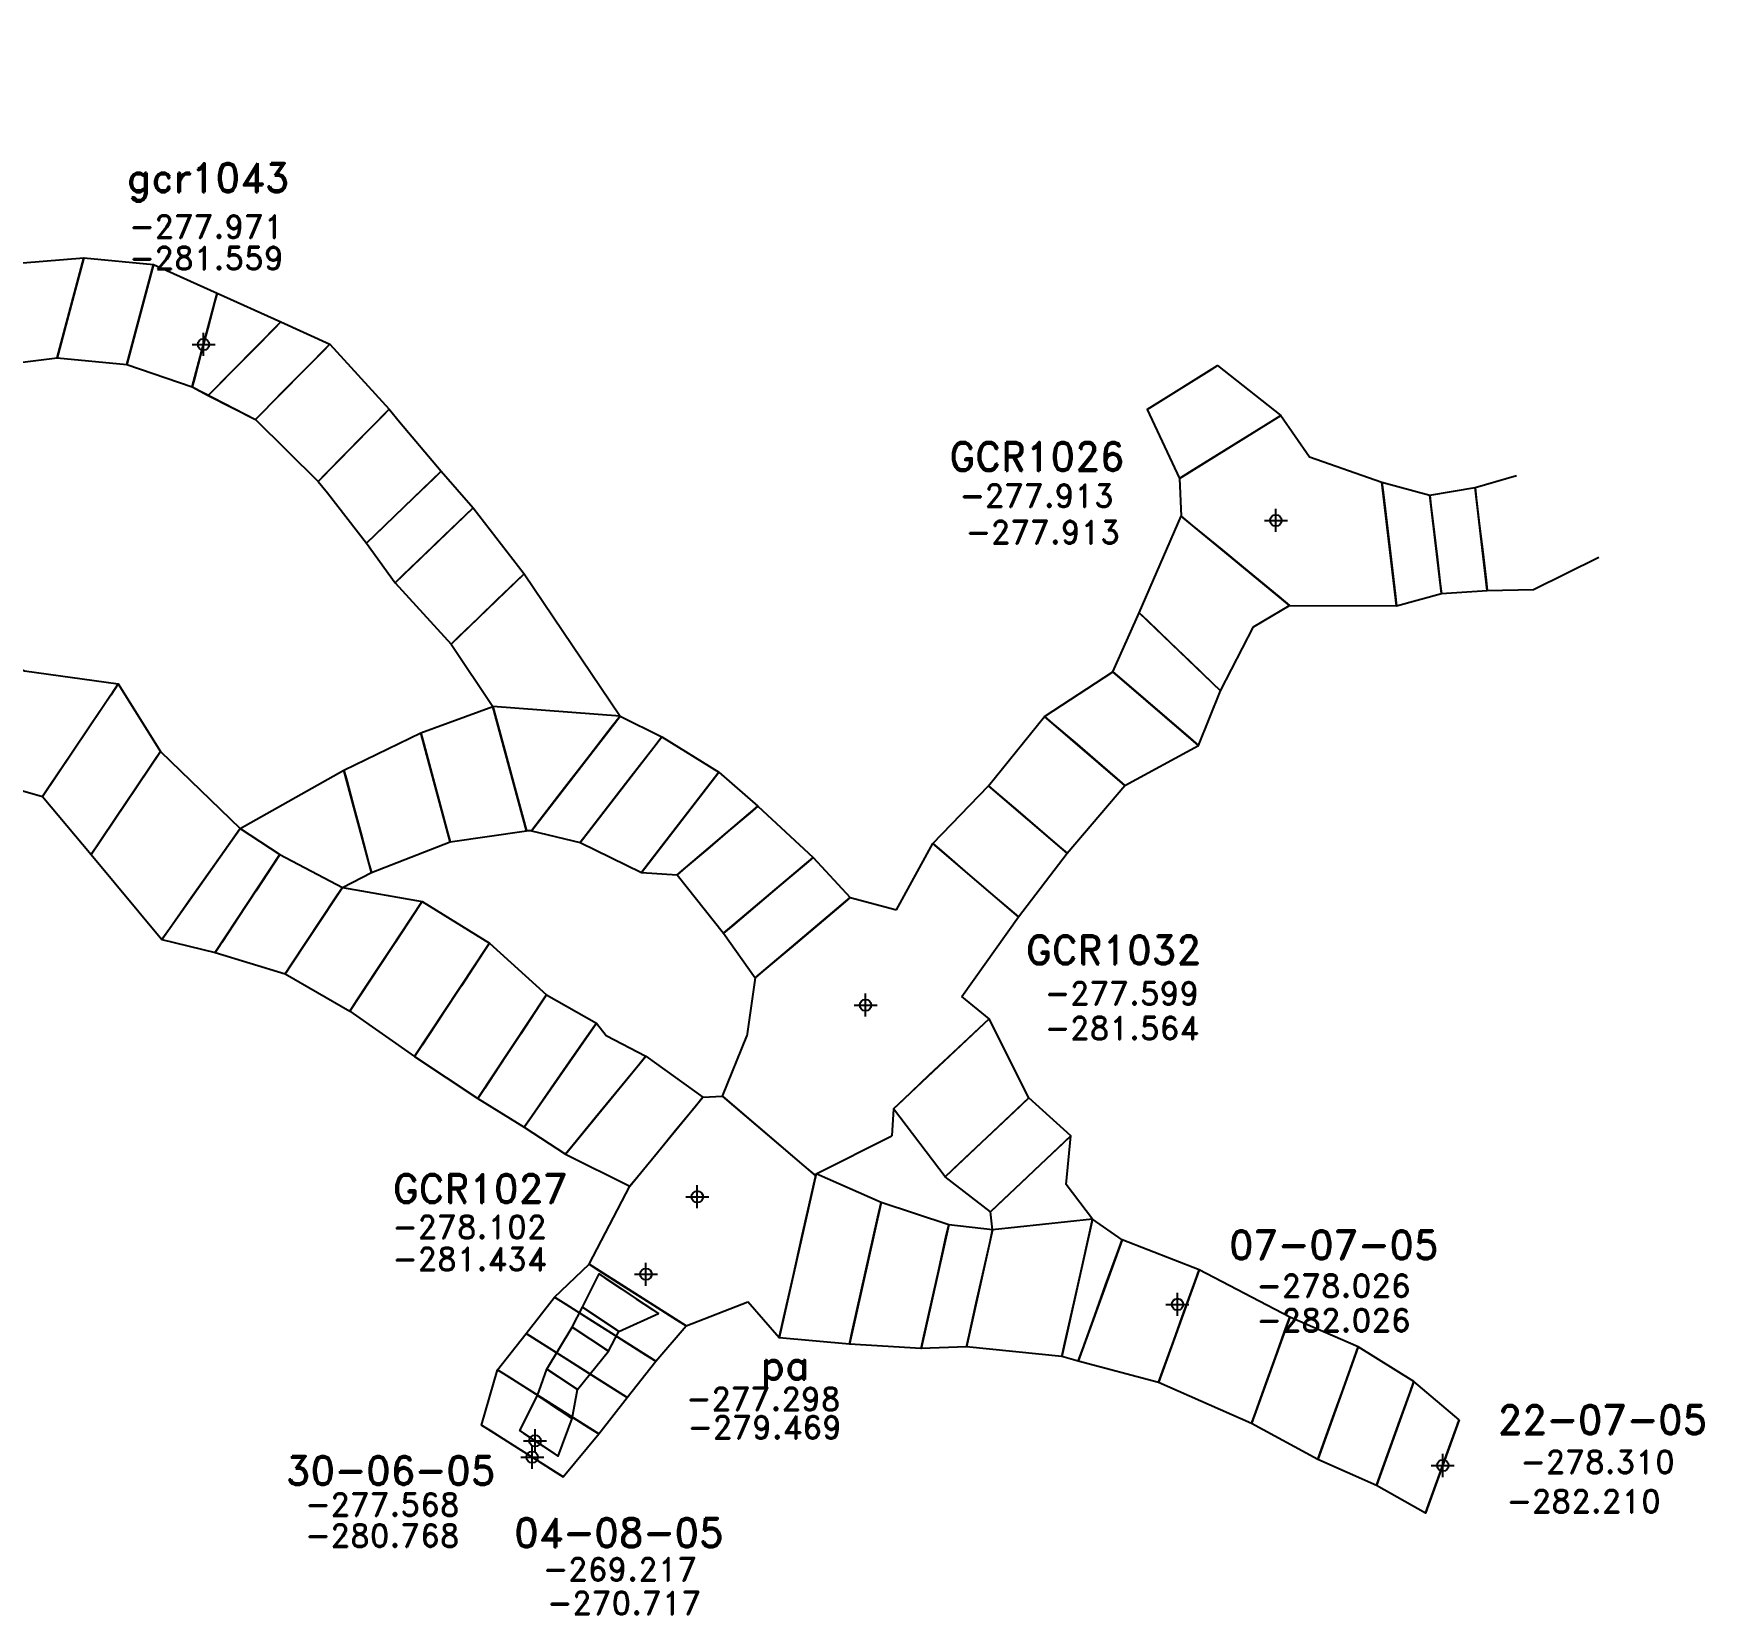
# Model space of a CAD drawing. Extents: x 9357 to 21428, y 9501 to 100038.
# Drawn here: x 11665.2 to 11737.7, y 9736.5 to 9805.1 of the extents above; entities that cross this region are included whole.
import ezdxf
from ezdxf.enums import TextEntityAlignment as Align

# ---------------------------------------------------------------- set-up
doc = ezdxf.new("R2010")
doc.units = 0
doc.header["$LTSCALE"] = 1.25
doc.header["$MEASUREMENT"] = 0
doc.header["$PDMODE"] = 34
doc.header["$PDSIZE"] = 0.5
doc.layers.get('0').update_dxf_attribs({"linetype": 'CONTINUOUS'})
for name, color, linetype in [('cp-340-6872-e-scr', 241, 'CONTINUOUS'), ('cp-340-6872-e-scr-sec', 241, 'CONTINUOUS'), ('F-320-6858-E-SCR', 241, 'CONTINUOUS'), ('F-320-6858-E-SCR-FIC', 241, 'CONTINUOUS'), ('F-320-6858-E-SCR-SEC', 241, 'CONTINUOUS'), ('F-320-6860-W-SCR', 241, 'CONTINUOUS'), ('F-320-6860-W-SCR-FIC', 241, 'CONTINUOUS'), ('F-320-6860-W-SCR-SEC', 241, 'CONTINUOUS'), ('XC-320-6849-SW-SCR', 241, 'CONTINUOUS'), ('XC-320-6849-SW-SCR-FIC', 241, 'CONTINUOUS'), ('XC-320-6849-SW-SCR-SEC', 241, 'CONTINUOUS')]:
    doc.layers.add(name, color=color, linetype=linetype)
doc.styles.add('ROMAND', font='romand.shx')
doc.styles.add('ROMANS', font='romans')

# ---------------------------------------------------------------- blocks, each defined once
blk = doc.blocks.new('F2')
blk.add_point((0, 0))
at = {"style": 'ROMAND'}
for tag, height, p in [('NOMBRE', 1.25, (0.201, 6.617)), ('CIELO', 1, (0.136, 4.616)), ('PISO', 1, (0.136, 3.247))]:
    blk.add_attdef(tag, text='', height=height, dxfattribs=at).set_placement(p, align=Align.CENTER)
at = {"style": 'ROMANS', "flags": 1}
for tag, p in [('MINA', (-0.074, -3.255)), ('LOCALIZACION', (-0.074, -4.928)), ('ESTRUCTURA', (-0.074, -6.618)), ('NIVEL', (-0.074, -8.29)), ('OBRA', (-0.074, -10.121)), ('FECHA', (-0.074, -11.793)), ('ATRAS', (-0.074, -13.483)), ('TOPOGRAFO', (2.675, -15.297))]:
    blk.add_attdef(tag, text='', height=1.25, dxfattribs=at).set_placement(p, align=Align.CENTER)

msp = doc.modelspace()

# ---------------------------------------------------------------- linework, layer by layer
at = {"color": 1}
for points in [[(11686.81, 9770.49, -281.998), (11686.595, 9770.49, -282.064)], [(11686.81, 9770.49, -277.898), (11686.595, 9770.49, -278.364)]]:
    msp.add_polyline3d(points, dxfattribs=at)
at = {"layer": 'cp-340-6872-e-scr'}
for points in [[(11686.306, 9744.455, -270.717), (11687.081, 9745.979, -272.498), (11687.484, 9747.126, -273.595), (11688.577, 9748.949, -275.87), (11689.034, 9749.815, -277.277), (11689.751, 9751.254, -278.862)], [(11686.306, 9744.455, -269.217), (11687.081, 9745.979, -270.598), (11687.484, 9747.126, -271.895), (11688.577, 9748.949, -273.97), (11689.034, 9749.815, -275.477), (11689.751, 9751.254, -276.962)], [(11687.971, 9743.346, -270.717), (11688.579, 9744.982, -272.498), (11688.816, 9746.24, -273.595), (11690.159, 9747.896, -275.87), (11690.615, 9748.762, -277.277), (11692.332, 9749.536, -278.862)], [(11687.971, 9743.346, -269.217), (11688.579, 9744.982, -270.598), (11688.816, 9746.24, -271.895), (11690.159, 9747.896, -273.97), (11690.615, 9748.762, -275.477), (11692.332, 9749.536, -276.962)]]:
    msp.add_polyline3d(points, dxfattribs=at)
at = {"layer": 'cp-340-6872-e-scr-sec'}
for points in [[(11692.332, 9749.536, -278.862), (11689.751, 9751.254, -278.862), (11689.751, 9751.254, -277.76), (11690.009, 9751.082, -277.201), (11690.719, 9750.61, -276.962), (11691.364, 9750.18, -276.962), (11692.074, 9749.708, -277.201), (11692.332, 9749.536, -277.76), (11692.332, 9749.536, -278.862)], [(11690.615, 9748.762, -277.277), (11689.034, 9749.815, -277.277), (11689.034, 9749.815, -276.233), (11689.192, 9749.709, -275.703), (11689.627, 9749.42, -275.477), (11690.022, 9749.157, -275.477), (11690.457, 9748.867, -275.703), (11690.615, 9748.762, -276.233), (11690.615, 9748.762, -277.277)], [(11690.159, 9747.896, -275.87), (11688.577, 9748.949, -275.87), (11688.577, 9748.949, -274.768), (11688.736, 9748.844, -274.21), (11689.17, 9748.554, -273.97), (11689.566, 9748.291, -273.97), (11690.001, 9748.001, -274.21), (11690.159, 9747.896, -274.768), (11690.159, 9747.896, -275.87)], [(11688.816, 9746.24, -273.595), (11687.484, 9747.126, -273.595), (11687.484, 9747.126, -272.609), (11687.617, 9747.038, -272.109), (11687.984, 9746.794, -271.895), (11688.317, 9746.572, -271.895), (11688.683, 9746.328, -272.109), (11688.816, 9746.24, -272.609), (11688.816, 9746.24, -273.595)], [(11688.579, 9744.982, -272.498), (11687.081, 9745.979, -272.498), (11687.081, 9745.979, -271.396), (11687.231, 9745.879, -270.837), (11687.643, 9745.605, -270.598), (11688.017, 9745.356, -270.598), (11688.429, 9745.081, -270.837), (11688.579, 9744.982, -271.396), (11688.579, 9744.982, -272.498)], [(11687.971, 9743.346, -270.717), (11686.306, 9744.455, -270.717), (11686.306, 9744.455, -269.847), (11686.473, 9744.344, -269.406), (11686.931, 9744.039, -269.217), (11687.347, 9743.762, -269.217), (11687.805, 9743.457, -269.406), (11687.971, 9743.346, -269.847), (11687.971, 9743.346, -270.717)]]:
    msp.add_polyline3d(points, dxfattribs=at)
at = {"layer": 'F-320-6858-E-SCR'}
for points in [[(11711.19, 9753.628, -281.987), (11710.036, 9755.142, -281.622), (11710.248, 9757.25, -281.861), (11708.417, 9758.902, -281.754), (11706.689, 9762.339, -281.693), (11705.509, 9763.3, -281.627)], [(11711.19, 9753.628, -277.987), (11710.036, 9755.142, -278.122), (11710.248, 9757.25, -277.961), (11708.417, 9758.902, -277.754), (11706.689, 9762.339, -277.593), (11705.509, 9763.3, -277.627)], [(11706.846, 9753.166, -277.657), (11706.755, 9753.958, -277.961), (11704.778, 9755.473, -277.754), (11702.541, 9758.43, -277.593), (11702.465, 9757.249, -277.234)], [(11706.846, 9753.166, -281.757), (11706.755, 9753.958, -281.861), (11704.778, 9755.473, -281.754), (11702.541, 9758.43, -281.693), (11702.465, 9757.249, -281.734)], [(11698.845, 9755.334, -277.855), (11698.845, 9755.334, -277.855)], [(11699.145, 9755.523, -281.711), (11699.145, 9755.523, -281.711)], [(11712.467, 9752.742, -281.763), (11712.467, 9752.742, -281.763), (11711.19, 9753.628, -281.987), (11706.846, 9753.166, -281.757), (11704.939, 9753.389, -281.696), (11702.001, 9754.355, -281.699), (11699.177, 9755.602, -281.604)], [(11712.467, 9752.742, -277.963), (11712.467, 9752.742, -277.963), (11711.19, 9753.628, -277.987), (11706.846, 9753.166, -277.657), (11704.939, 9753.389, -278.096), (11702.001, 9754.355, -277.899), (11699.177, 9755.602, -278.204)], [(11727.111, 9744.914, -278.311), (11725.141, 9746.58, -277.93), (11722.73, 9748.087, -278.437), (11719.752, 9749.372, -278.129), (11715.818, 9751.428, -277.883), (11712.467, 9752.742, -277.963)], [(11727.111, 9744.914, -282.211), (11725.141, 9746.58, -282.13), (11722.73, 9748.087, -281.837), (11719.752, 9749.372, -281.829), (11715.818, 9751.428, -281.783), (11712.467, 9752.742, -281.763)], [(11697.58, 9748.479, -278.204), (11696.219, 9750.05, -277.855)], [(11697.58, 9748.479, -281.604), (11696.219, 9750.05, -281.455)], [(11710.568, 9747.473, -281.763), (11710.568, 9747.473, -281.763), (11709.856, 9747.675, -281.987), (11705.709, 9748.092, -281.757), (11703.736, 9748.022, -281.696), (11700.623, 9748.207, -281.699), (11697.58, 9748.479, -281.604)], [(11710.568, 9747.473, -277.963), (11710.568, 9747.473, -277.963), (11709.856, 9747.675, -277.987), (11705.709, 9748.092, -277.657), (11703.736, 9748.022, -278.096), (11700.623, 9748.207, -277.899), (11697.58, 9748.479, -278.204)], [(11725.653, 9740.868, -278.311), (11723.514, 9742.064, -277.93), (11720.967, 9743.194, -278.437), (11718.091, 9744.763, -278.129), (11714.055, 9746.536, -277.883), (11710.568, 9747.473, -277.963)], [(11725.653, 9740.868, -282.211), (11723.514, 9742.064, -282.13), (11720.967, 9743.194, -281.837), (11718.091, 9744.763, -281.829), (11714.055, 9746.536, -281.783), (11710.568, 9747.473, -281.763)]]:
    msp.add_polyline3d(points, dxfattribs=at)
at = {"layer": 'F-320-6858-E-SCR-SEC'}
for points in [[(11706.689, 9762.339, -281.693), (11702.541, 9758.43, -281.693), (11702.541, 9758.43, -279.315), (11702.956, 9758.821, -278.11), (11704.096, 9759.896, -277.593), (11705.134, 9760.873, -277.593), (11706.274, 9761.948, -278.11), (11706.689, 9762.339, -279.315), (11706.689, 9762.339, -281.693)], [(11708.417, 9758.902, -281.754), (11704.778, 9755.473, -281.754), (11704.778, 9755.473, -279.434), (11705.142, 9755.816, -278.258), (11706.143, 9756.759, -277.754), (11707.052, 9757.616, -277.754), (11708.053, 9758.559, -278.258), (11708.417, 9758.902, -279.434), (11708.417, 9758.902, -281.754)], [(11710.248, 9757.25, -281.861), (11706.755, 9753.958, -281.861), (11706.755, 9753.958, -279.599), (11707.104, 9754.288, -278.453), (11708.065, 9755.193, -277.961), (11708.938, 9756.016, -277.961), (11709.899, 9756.921, -278.453), (11710.248, 9757.25, -279.599), (11710.248, 9757.25, -281.861)], [(11699.177, 9755.602, -281.604), (11697.58, 9748.479, -281.604), (11697.58, 9748.479, -279.632), (11697.74, 9749.191, -278.632), (11698.179, 9751.15, -278.204), (11698.578, 9752.931, -278.204), (11699.017, 9754.89, -278.632), (11699.177, 9755.602, -279.632), (11699.177, 9755.602, -281.604)], [(11702.001, 9754.355, -281.699), (11700.623, 9748.207, -281.699), (11700.623, 9748.207, -279.495), (11700.761, 9748.822, -278.378), (11701.14, 9750.512, -277.899), (11701.484, 9752.049, -277.899), (11701.863, 9753.74, -278.378), (11702.001, 9754.355, -279.495), (11702.001, 9754.355, -281.699)], [(11704.939, 9753.389, -281.696), (11703.736, 9748.022, -281.696), (11703.736, 9748.022, -279.608), (11703.857, 9748.559, -278.55), (11704.187, 9750.034, -278.096), (11704.488, 9751.376, -278.096), (11704.819, 9752.852, -278.55), (11704.939, 9753.389, -279.608), (11704.939, 9753.389, -281.696)], [(11706.846, 9753.166, -281.757), (11705.709, 9748.092, -281.757), (11705.709, 9748.092, -279.379), (11705.822, 9748.6, -278.173), (11706.135, 9749.995, -277.657), (11706.419, 9751.264, -277.657), (11706.732, 9752.659, -278.173), (11706.846, 9753.166, -279.379), (11706.846, 9753.166, -281.757)], [(11711.19, 9753.628, -281.987), (11709.856, 9747.675, -281.987), (11709.856, 9747.675, -279.667), (11709.989, 9748.27, -278.491), (11710.356, 9749.907, -277.987), (11710.689, 9751.395, -277.987), (11711.056, 9753.032, -278.491), (11711.19, 9753.628, -279.667), (11711.19, 9753.628, -281.987)], [(11712.467, 9752.742, -281.763), (11710.568, 9747.473, -281.763), (11710.568, 9747.473, -279.559), (11710.758, 9748, -278.441), (11711.28, 9749.449, -277.963), (11711.755, 9750.766, -277.963), (11712.277, 9752.215, -278.441), (11712.467, 9752.742, -279.559), (11712.467, 9752.742, -281.763)], [(11715.818, 9751.428, -281.783), (11714.055, 9746.536, -281.783), (11714.055, 9746.536, -279.521), (11714.231, 9747.025, -278.374), (11714.716, 9748.37, -277.883), (11715.157, 9749.593, -277.883), (11715.642, 9750.939, -278.374), (11715.818, 9751.428, -279.521), (11715.818, 9751.428, -281.783)], [(11719.752, 9749.372, -281.829), (11718.091, 9744.763, -281.829), (11718.091, 9744.763, -279.683), (11718.257, 9745.224, -278.595), (11718.713, 9746.491, -278.129), (11719.129, 9747.644, -278.129), (11719.586, 9748.912, -278.595), (11719.752, 9749.372, -279.683), (11719.752, 9749.372, -281.829)], [(11722.73, 9748.087, -281.837), (11720.967, 9743.194, -281.837), (11720.967, 9743.194, -279.865), (11721.144, 9743.684, -278.866), (11721.629, 9745.029, -278.437), (11722.069, 9746.252, -278.437), (11722.554, 9747.597, -278.866), (11722.73, 9748.087, -279.865), (11722.73, 9748.087, -281.837)], [(11725.141, 9746.58, -282.13), (11723.514, 9742.064, -282.13), (11723.514, 9742.064, -279.694), (11723.676, 9742.516, -278.459), (11724.124, 9743.758, -277.93), (11724.531, 9744.887, -277.93), (11724.978, 9746.129, -278.459), (11725.141, 9746.58, -279.694), (11725.141, 9746.58, -282.13)], [(11727.111, 9744.914, -282.211), (11725.653, 9740.868, -282.211), (11725.653, 9740.868, -279.949), (11725.799, 9741.273, -278.802), (11726.2, 9742.385, -278.311), (11726.565, 9743.397, -278.311), (11726.965, 9744.509, -278.802), (11727.111, 9744.914, -279.949), (11727.111, 9744.914, -282.211)]]:
    msp.add_polyline3d(points, dxfattribs=at)
at = {"layer": 'F-320-6860-W-SCR'}
for points in [[(11633.691, 9805.118, -277.744), (11634.501, 9804.845, -277.815), (11637.042, 9803.859, -277.565), (11639.242, 9802.446, -277.62), (11642.019, 9801.604, -277.767), (11644.254, 9800.285, -278.221), (11647.269, 9800.104, -278.167), (11650.042, 9799.366, -277.514), (11652.557, 9798.283, -277.665), (11655.46, 9797.416, -277.71), (11658.696, 9796.547, -277.648), (11661.866, 9795.704, -277.288), (11664.719, 9795.152, -278.135), (11667.366, 9795.379, -277.39), (11670.393, 9795.091, -277.735), (11673.163, 9793.837, -277.971)], [(11633.691, 9805.118, -281.848), (11634.501, 9804.845, -282.015), (11637.042, 9803.859, -282.065), (11639.242, 9802.446, -282.12), (11642.019, 9801.604, -282.367), (11644.254, 9800.285, -282.321), (11647.269, 9800.104, -282.267), (11650.042, 9799.366, -282.014), (11652.557, 9798.283, -281.865), (11655.459, 9797.408, -281.71), (11658.696, 9796.547, -281.648), (11661.866, 9795.704, -281.588), (11664.719, 9795.152, -281.635), (11667.366, 9795.379, -281.49), (11670.393, 9795.091, -281.535), (11673.163, 9793.837, -281.55)], [(11630.646, 9800.606, -277.6), (11633.113, 9799.627, -277.815), (11635.731, 9798.93, -277.565), (11638.086, 9798.097, -277.62), (11640.811, 9797.062, -277.767), (11643.252, 9796.516, -278.221), (11645.855, 9794.789, -278.167), (11648.576, 9793.858, -277.514), (11651.195, 9793.161, -277.665), (11654.442, 9792.587, -277.71), (11657.54, 9792.198, -277.648), (11660.657, 9791.162, -277.288), (11663.537, 9790.706, -278.135), (11666.209, 9791.03, -277.39), (11669.236, 9790.742, -277.735), (11672.084, 9789.778, -277.971)], [(11630.646, 9800.606, -281.509), (11633.113, 9799.627, -282.015), (11635.731, 9798.93, -282.065), (11638.086, 9798.097, -282.12), (11640.811, 9797.062, -282.367), (11643.252, 9796.516, -282.321), (11645.855, 9794.789, -282.267), (11648.576, 9793.858, -282.014), (11651.195, 9793.161, -281.865), (11654.63, 9792.565, -281.71), (11657.54, 9792.198, -281.648), (11660.657, 9791.162, -281.588), (11663.537, 9790.706, -281.635), (11666.209, 9791.03, -281.49), (11669.236, 9790.742, -281.535), (11672.084, 9789.778, -281.55)], [(11673.163, 9793.837, -277.971), (11673.163, 9793.837, -277.971), (11673.163, 9793.837, -277.971), (11675.934, 9792.594, -277.954), (11678.055, 9791.626, -278.053), (11680.635, 9788.802, -278.251), (11681.084, 9788.251, -278.122)], [(11673.163, 9793.837, -281.55), (11673.163, 9793.837, -281.55), (11673.163, 9793.837, -281.55), (11675.934, 9792.594, -281.754), (11678.055, 9791.626, -281.653), (11680.635, 9788.802, -281.651), (11681.084, 9788.251, -281.676)], [(11672.084, 9789.778, -277.971), (11672.084, 9789.778, -277.971), (11672.084, 9789.778, -277.971), (11672.084, 9789.778, -277.971), (11674.826, 9788.351, -278.053), (11677.546, 9785.669, -278.251), (11677.953, 9785.17, -278.134)], [(11672.084, 9789.778, -281.55), (11672.084, 9789.778, -281.55), (11672.084, 9789.778, -281.55), (11672.775, 9789.39, -281.754), (11674.826, 9788.351, -281.653), (11677.546, 9785.669, -281.651), (11677.953, 9785.17, -281.673)], [(11681.084, 9788.251, -278.122), (11681.084, 9788.251, -278.122), (11682.898, 9786.106, -277.746), (11684.282, 9784.524, -277.863), (11686.491, 9781.653, -277.592), (11690.665, 9775.473, -277.898)], [(11681.084, 9788.251, -281.676), (11681.084, 9788.251, -281.676), (11682.898, 9786.106, -281.546), (11684.282, 9784.524, -281.663), (11686.491, 9781.653, -281.392), (11690.665, 9775.473, -281.998)], [(11677.953, 9785.17, -278.134), (11679.656, 9782.985, -277.746), (11680.896, 9781.264, -277.863), (11683.321, 9778.601, -277.592), (11685.143, 9775.898, -278.364)], [(11677.953, 9785.17, -281.673), (11679.656, 9782.985, -281.546), (11680.896, 9781.264, -281.663), (11683.321, 9778.601, -281.392), (11685.143, 9775.898, -282.064)], [(11653.48, 9783.147, -281.977), (11656.17, 9782.901, -281.855), (11659.047, 9781.444, -281.926), (11661.613, 9778.99, -281.694), (11664.794, 9777.447, -281.461), (11668.868, 9776.871, -281.327), (11670.705, 9773.944, -281.498)], [(11653.48, 9783.147, -278.077), (11656.17, 9782.901, -277.855), (11659.047, 9781.444, -278.226), (11661.613, 9778.99, -277.894), (11664.794, 9777.447, -277.361), (11668.868, 9776.871, -277.227), (11670.705, 9773.944, -277.758)], [(11651.874, 9778.512, -281.384), (11653.095, 9778.341, -281.855), (11656.139, 9777.132, -281.926), (11657.923, 9773.517, -281.694), (11661.831, 9773.053, -281.461), (11665.57, 9771.98, -281.327), (11667.686, 9769.467, -281.498)], [(11651.874, 9778.512, -277.784), (11653.095, 9778.341, -277.855), (11656.139, 9777.132, -278.226), (11657.923, 9773.517, -277.894), (11661.831, 9773.053, -277.361), (11665.57, 9771.98, -277.227), (11667.686, 9769.467, -277.758)], [(11674.166, 9770.595, -280.978), (11678.67, 9773.126, -281.592), (11682.009, 9774.747, -281.987), (11685.143, 9775.898, -282.064)], [(11674.166, 9770.595, -277.278), (11678.67, 9773.126, -278.292), (11682.009, 9774.747, -278.187), (11685.143, 9775.898, -278.364)], [(11690.665, 9775.473, -281.998), (11685.143, 9775.898, -282.064)], [(11690.665, 9775.473, -277.898), (11685.143, 9775.898, -278.364)], [(11690.665, 9775.473, -281.998), (11692.48, 9774.575, -282.139), (11694.956, 9773.038, -281.954)], [(11690.665, 9775.473, -277.898), (11692.48, 9774.575, -278.039), (11694.956, 9773.038, -278.154)], [(11670.705, 9773.944, -277.758), (11670.705, 9773.944, -277.758), (11674.166, 9770.595, -277.278)], [(11670.705, 9773.944, -281.498), (11670.705, 9773.944, -281.498), (11674.166, 9770.595, -280.978)], [(11694.956, 9773.038, -281.954), (11696.652, 9771.559, -281.949), (11699.053, 9769.337, -281.702), (11700.657, 9767.593, -281.795), (11702.669, 9767.07, -281.618)], [(11694.956, 9773.038, -278.154), (11696.652, 9771.559, -277.849), (11699.053, 9769.337, -278.102), (11700.657, 9767.593, -277.695), (11702.669, 9767.07, -277.618)], [(11674.166, 9770.595, -280.978), (11675.892, 9769.473, -281.158), (11678.601, 9768.041, -281.097), (11682.068, 9767.426, -281.34), (11684.992, 9765.612, -281.385), (11687.468, 9763.375, -281.428)], [(11674.166, 9770.595, -277.278), (11675.892, 9769.473, -277.458), (11678.601, 9768.041, -277.497), (11682.068, 9767.426, -277.14), (11684.992, 9765.612, -277.385), (11687.468, 9763.375, -277.828)], [(11678.601, 9768.041, -281.097), (11679.863, 9768.683, -281.592), (11683.279, 9770.014, -281.987), (11686.595, 9770.49, -282.064)], [(11678.601, 9768.041, -277.497), (11679.863, 9768.683, -278.292), (11683.279, 9770.014, -278.187), (11686.595, 9770.49, -278.364)], [(11686.81, 9770.49, -281.998), (11688.931, 9769.987, -282.139), (11691.591, 9768.688, -281.954)], [(11686.81, 9770.49, -277.898), (11688.931, 9769.987, -278.039), (11691.591, 9768.688, -278.154)], [(11667.686, 9769.467, -277.758), (11667.686, 9769.467, -277.758), (11670.761, 9765.777, -277.278)], [(11667.686, 9769.467, -281.498), (11667.686, 9769.467, -281.498), (11670.761, 9765.777, -280.978)], [(11691.591, 9768.688, -281.954), (11693.138, 9768.59, -281.949), (11695.157, 9766.045, -281.702), (11696.532, 9764.108, -281.795), (11696.176, 9761.584, -281.618)], [(11691.591, 9768.688, -278.154), (11693.138, 9768.59, -277.849), (11695.157, 9766.045, -278.102), (11696.532, 9764.108, -277.695), (11696.176, 9761.584, -277.618)], [(11670.761, 9765.777, -280.978), (11673.079, 9765.219, -281.158), (11676.119, 9764.287, -281.097), (11678.923, 9762.672, -281.34), (11681.737, 9760.691, -281.385), (11684.489, 9758.871, -281.428)], [(11670.761, 9765.777, -277.278), (11673.079, 9765.219, -277.458), (11676.119, 9764.287, -277.497), (11678.923, 9762.672, -277.14), (11681.737, 9760.691, -277.385), (11684.489, 9758.871, -277.828)], [(11687.468, 9763.375, -277.828), (11689.634, 9762.148, -277.428)], [(11687.468, 9763.375, -281.428), (11689.634, 9762.148, -281.328)], [(11689.634, 9762.148, -277.428), (11689.634, 9762.148, -277.428), (11690.058, 9761.602, -276.903), (11691.781, 9760.708, -278.062), (11694.265, 9758.929, -277.657), (11695.118, 9758.97, -277.311)], [(11689.634, 9762.148, -281.328), (11689.634, 9762.148, -281.328), (11690.058, 9761.602, -281.003), (11691.781, 9760.708, -281.062), (11694.265, 9758.929, -281.257), (11695.118, 9758.97, -281.711)], [(11684.489, 9758.871, -277.828), (11686.5, 9757.629, -277.428)], [(11684.489, 9758.871, -281.428), (11686.5, 9757.629, -281.328)], [(11686.5, 9757.629, -281.328), (11686.5, 9757.629, -281.328), (11686.5, 9757.629, -281.328), (11688.293, 9756.455, -281.062), (11691.095, 9755.063, -281.257)], [(11686.5, 9757.629, -277.428), (11686.5, 9757.629, -277.428), (11686.5, 9757.629, -277.428), (11688.293, 9756.455, -278.062), (11691.095, 9755.063, -277.657)]]:
    msp.add_polyline3d(points, dxfattribs=at)
at = {"layer": 'F-320-6860-W-SCR-SEC'}
for points in [[(11666.209, 9791.03, -281.49), (11667.366, 9795.379, -281.49), (11667.366, 9795.379, -279.112), (11667.25, 9794.944, -277.906), (11666.932, 9793.748, -277.39), (11666.643, 9792.661, -277.39), (11666.325, 9791.465, -277.906), (11666.209, 9791.03, -279.112), (11666.209, 9791.03, -281.49)], [(11669.236, 9790.742, -281.535), (11670.393, 9795.091, -281.535), (11670.393, 9795.091, -279.331), (11670.278, 9794.656, -278.214), (11669.959, 9793.46, -277.735), (11669.67, 9792.373, -277.735), (11669.352, 9791.177, -278.214), (11669.236, 9790.742, -279.331), (11669.236, 9790.742, -281.535)], [(11672.084, 9789.778, -281.55), (11673.163, 9793.837, -281.55), (11673.163, 9793.837, -279.474), (11673.055, 9793.431, -278.422), (11672.758, 9792.315, -277.971), (11672.489, 9791.3, -277.971), (11672.192, 9790.184, -278.422), (11672.084, 9789.778, -279.474), (11672.084, 9789.778, -281.55)], [(11672.775, 9789.39, -281.754), (11675.934, 9792.594, -281.754), (11675.934, 9792.594, -279.55), (11675.618, 9792.274, -278.433), (11674.75, 9791.392, -277.954), (11673.96, 9790.591, -277.954), (11673.091, 9789.71, -278.433), (11672.775, 9789.39, -279.55), (11672.775, 9789.39, -281.754)], [(11674.826, 9788.351, -281.653), (11678.055, 9791.626, -281.653), (11678.055, 9791.626, -279.565), (11677.733, 9791.299, -278.506), (11676.844, 9790.398, -278.053), (11676.037, 9789.579, -278.053), (11675.149, 9788.678, -278.506), (11674.826, 9788.351, -279.565), (11674.826, 9788.351, -281.653)], [(11677.546, 9785.669, -281.651), (11680.635, 9788.802, -281.651), (11680.635, 9788.802, -279.679), (11680.326, 9788.489, -278.679), (11679.477, 9787.627, -278.251), (11678.705, 9786.844, -278.251), (11677.855, 9785.982, -278.679), (11677.546, 9785.669, -279.679), (11677.546, 9785.669, -281.651)], [(11679.656, 9782.985, -281.546), (11682.898, 9786.106, -281.546), (11682.898, 9786.106, -279.342), (11682.574, 9785.794, -278.225), (11681.682, 9784.936, -277.746), (11680.872, 9784.155, -277.746), (11679.98, 9783.297, -278.225), (11679.656, 9782.985, -279.342), (11679.656, 9782.985, -281.546)], [(11680.896, 9781.264, -281.663), (11684.282, 9784.524, -281.663), (11684.282, 9784.524, -279.459), (11683.944, 9784.198, -278.341), (11683.013, 9783.301, -277.863), (11682.166, 9782.486, -277.863), (11681.235, 9781.59, -278.341), (11680.896, 9781.264, -279.459), (11680.896, 9781.264, -281.663)], [(11683.321, 9778.601, -281.392), (11686.491, 9781.653, -281.392), (11686.491, 9781.653, -279.188), (11686.174, 9781.348, -278.07), (11685.302, 9780.509, -277.592), (11684.51, 9779.746, -277.592), (11683.638, 9778.907, -278.07), (11683.321, 9778.601, -279.188), (11683.321, 9778.601, -281.392)], [(11665.57, 9771.98, -281.327), (11668.868, 9776.871, -281.327), (11668.868, 9776.871, -278.949), (11668.538, 9776.382, -277.744), (11667.631, 9775.037, -277.227), (11666.807, 9773.814, -277.227), (11665.899, 9772.469, -277.744), (11665.57, 9771.98, -278.949), (11665.57, 9771.98, -281.327)], [(11686.595, 9770.49, -282.064), (11685.143, 9775.898, -282.064), (11685.143, 9775.898, -279.918), (11685.288, 9775.357, -278.83), (11685.687, 9773.87, -278.364), (11686.05, 9772.518, -278.364), (11686.449, 9771.03, -278.83), (11686.595, 9770.49, -279.918), (11686.595, 9770.49, -282.064)], [(11686.81, 9770.49, -281.998), (11690.665, 9775.473, -281.998), (11690.665, 9775.473, -279.62), (11690.279, 9774.975, -278.415), (11689.219, 9773.604, -277.898), (11688.256, 9772.359, -277.898), (11687.195, 9770.988, -278.415), (11686.81, 9770.49, -279.62), (11686.81, 9770.49, -281.998)], [(11683.279, 9770.014, -281.987), (11682.009, 9774.747, -281.987), (11682.009, 9774.747, -279.783), (11682.136, 9774.273, -278.665), (11682.486, 9772.972, -278.187), (11682.803, 9771.789, -278.187), (11683.152, 9770.487, -278.665), (11683.279, 9770.014, -279.783), (11683.279, 9770.014, -281.987)], [(11688.931, 9769.987, -282.139), (11692.48, 9774.575, -282.139), (11692.48, 9774.575, -279.761), (11692.125, 9774.116, -278.556), (11691.149, 9772.854, -278.039), (11690.262, 9771.707, -278.039), (11689.286, 9770.446, -278.556), (11688.931, 9769.987, -279.761), (11688.931, 9769.987, -282.139)], [(11667.686, 9769.467, -281.498), (11670.705, 9773.944, -281.498), (11670.705, 9773.944, -279.329), (11670.403, 9773.496, -278.229), (11669.573, 9772.265, -277.758), (11668.818, 9771.146, -277.758), (11667.988, 9769.914, -278.229), (11667.686, 9769.467, -279.329), (11667.686, 9769.467, -281.498)], [(11679.863, 9768.683, -281.592), (11678.67, 9773.126, -281.592), (11678.67, 9773.126, -279.678), (11678.79, 9772.682, -278.708), (11679.118, 9771.46, -278.292), (11679.416, 9770.349, -278.292), (11679.743, 9769.127, -278.708), (11679.863, 9768.683, -279.678), (11679.863, 9768.683, -281.592)], [(11691.591, 9768.688, -281.954), (11694.956, 9773.038, -281.954), (11694.956, 9773.038, -279.75), (11694.62, 9772.603, -278.632), (11693.694, 9771.407, -278.154), (11692.853, 9770.319, -278.154), (11691.927, 9769.123, -278.632), (11691.591, 9768.688, -279.75), (11691.591, 9768.688, -281.954)], [(11693.138, 9768.59, -281.949), (11696.652, 9771.559, -281.949), (11696.652, 9771.559, -279.571), (11696.3, 9771.262, -278.366), (11695.334, 9770.445, -277.849), (11694.456, 9769.703, -277.849), (11693.489, 9768.887, -278.366), (11693.138, 9768.59, -279.571), (11693.138, 9768.59, -281.949)], [(11670.761, 9765.777, -280.978), (11674.166, 9770.595, -280.978), (11674.166, 9770.595, -278.832), (11673.826, 9770.113, -277.744), (11672.889, 9768.788, -277.278), (11672.038, 9767.583, -277.278), (11671.102, 9766.258, -277.744), (11670.761, 9765.777, -278.832), (11670.761, 9765.777, -280.978)], [(11673.079, 9765.219, -281.158), (11675.892, 9769.473, -281.158), (11675.892, 9769.473, -279.012), (11675.611, 9769.047, -277.924), (11674.837, 9767.878, -277.458), (11674.134, 9766.814, -277.458), (11673.36, 9765.645, -277.924), (11673.079, 9765.219, -279.012), (11673.079, 9765.219, -281.158)], [(11695.157, 9766.045, -281.702), (11699.053, 9769.337, -281.702), (11699.053, 9769.337, -279.614), (11698.663, 9769.008, -278.556), (11697.592, 9768.102, -278.102), (11696.618, 9767.28, -278.102), (11695.546, 9766.375, -278.556), (11695.157, 9766.045, -279.614), (11695.157, 9766.045, -281.702)], [(11676.119, 9764.287, -281.097), (11678.601, 9768.041, -281.097), (11678.601, 9768.041, -279.009), (11678.353, 9767.665, -277.951), (11677.67, 9766.633, -277.497), (11677.05, 9765.695, -277.497), (11676.367, 9764.663, -277.951), (11676.119, 9764.287, -279.009), (11676.119, 9764.287, -281.097)], [(11678.923, 9762.672, -281.34), (11682.068, 9767.426, -281.34), (11682.068, 9767.426, -278.904), (11681.753, 9766.951, -277.669), (11680.888, 9765.644, -277.14), (11680.102, 9764.455, -277.14), (11679.237, 9763.148, -277.669), (11678.923, 9762.672, -278.904), (11678.923, 9762.672, -281.34)], [(11696.532, 9764.108, -281.795), (11700.657, 9767.593, -281.795), (11700.657, 9767.593, -279.417), (11700.244, 9767.244, -278.212), (11699.11, 9766.286, -277.695), (11698.079, 9765.415, -277.695), (11696.944, 9764.456, -278.212), (11696.532, 9764.108, -279.417), (11696.532, 9764.108, -281.795)], [(11681.737, 9760.691, -281.385), (11684.992, 9765.612, -281.385), (11684.992, 9765.612, -279.065), (11684.666, 9765.12, -277.889), (11683.771, 9763.767, -277.385), (11682.957, 9762.537, -277.385), (11682.062, 9761.183, -277.889), (11681.737, 9760.691, -279.065), (11681.737, 9760.691, -281.385)], [(11684.489, 9758.871, -281.428), (11687.468, 9763.375, -281.428), (11687.468, 9763.375, -279.34), (11687.17, 9762.924, -278.282), (11686.351, 9761.686, -277.828), (11685.606, 9760.56, -277.828), (11684.787, 9759.321, -278.282), (11684.489, 9758.871, -279.34), (11684.489, 9758.871, -281.428)], [(11686.5, 9757.629, -281.328), (11689.634, 9762.148, -281.328), (11689.634, 9762.148, -279.066), (11689.321, 9761.697, -277.919), (11688.459, 9760.454, -277.428), (11687.675, 9759.324, -277.428), (11686.813, 9758.081, -277.919), (11686.5, 9757.629, -279.066), (11686.5, 9757.629, -281.328)], [(11688.293, 9756.455, -281.062), (11691.781, 9760.708, -281.062), (11691.781, 9760.708, -279.322), (11691.432, 9760.282, -278.44), (11690.473, 9759.113, -278.062), (11689.601, 9758.049, -278.062), (11688.642, 9756.88, -278.44), (11688.293, 9756.455, -279.322), (11688.293, 9756.455, -281.062)], [(11691.095, 9755.063, -281.257), (11694.265, 9758.929, -281.257), (11694.265, 9758.929, -279.169), (11693.948, 9758.543, -278.111), (11693.076, 9757.479, -277.657), (11692.283, 9756.513, -277.657), (11691.412, 9755.45, -278.111), (11691.095, 9755.063, -279.169), (11691.095, 9755.063, -281.257)]]:
    msp.add_polyline3d(points, dxfattribs=at)
at = {"layer": 'XC-320-6849-SW-SCR'}
for points in [[(11716.612, 9790.693, -282.063), (11719.37, 9788.534, -281.957), (11720.606, 9786.738, -282.086)], [(11716.612, 9790.693, -278.763), (11719.37, 9788.534, -277.957), (11720.606, 9786.738, -277.986)], [(11713.556, 9788.79, -282.063), (11714.956, 9785.786, -281.957), (11715.032, 9784.159, -282.143)], [(11713.556, 9788.79, -278.763), (11714.956, 9785.786, -277.957), (11715.032, 9784.159, -277.843)], [(11720.606, 9786.738, -277.986), (11723.756, 9785.627, -277.849), (11725.832, 9785.067, -277.913), (11727.802, 9785.4, -277.477), (11729.606, 9785.928, -277.379)], [(11720.606, 9786.738, -282.086), (11723.756, 9785.627, -281.649), (11725.832, 9785.067, -281.613), (11727.802, 9785.4, -281.577), (11729.606, 9785.928, -281.379)], [(11712.071, 9777.392, -278.178), (11713.214, 9779.967, -277.994), (11715.032, 9784.159, -277.843)], [(11712.071, 9777.392, -282.178), (11713.214, 9779.967, -281.694), (11715.032, 9784.159, -282.143)], [(11730.336, 9780.968, -277.44), (11733.177, 9782.384, -276.987)], [(11730.336, 9780.968, -281.44), (11733.177, 9782.384, -280.787)], [(11719.744, 9780.285, -277.843), (11724.391, 9780.264, -277.849), (11726.337, 9780.796, -277.913), (11728.331, 9780.932, -277.477), (11730.336, 9780.968, -277.44)], [(11719.744, 9780.285, -282.143), (11724.391, 9780.264, -281.649), (11726.337, 9780.796, -281.613), (11728.331, 9780.932, -281.577), (11730.336, 9780.968, -281.44)], [(11715.794, 9774.206, -278.178), (11716.744, 9776.569, -277.994), (11718.176, 9779.354, -278.207)], [(11715.794, 9774.206, -282.178), (11716.744, 9776.569, -281.694), (11718.176, 9779.354, -282.007)], [(11702.669, 9767.07, -277.618), (11704.245, 9769.941, -278.006), (11706.66, 9772.454, -277.83), (11709.101, 9775.459, -277.955), (11712.071, 9777.392, -278.178)], [(11702.669, 9767.07, -281.618), (11704.245, 9769.941, -281.706), (11706.66, 9772.454, -281.83), (11709.101, 9775.459, -281.855), (11712.071, 9777.392, -282.178)], [(11705.509, 9763.3, -281.627), (11707.968, 9766.754, -281.706), (11710.079, 9769.528, -281.83), (11712.595, 9772.468, -281.855), (11715.794, 9774.206, -282.178)], [(11705.509, 9763.3, -277.627), (11707.968, 9766.754, -278.006), (11710.079, 9769.528, -277.83), (11712.595, 9772.468, -277.955), (11715.794, 9774.206, -278.178)], [(11695.118, 9758.97, -281.711), (11696.176, 9761.584, -281.618), (11696.176, 9761.584, -281.618)], [(11695.118, 9758.97, -277.311), (11696.176, 9761.584, -277.618), (11696.176, 9761.584, -277.618)], [(11699.177, 9755.602, -281.604), (11699.177, 9755.602, -281.604), (11702.465, 9757.249, -281.734)], [(11699.177, 9755.602, -278.204), (11699.177, 9755.602, -278.204), (11702.465, 9757.249, -277.234)]]:
    msp.add_polyline3d(points, dxfattribs=at)
at = {"layer": 'XC-320-6849-SW-SCR', "color": 241}
for points in [[(11718.176, 9779.354, -278.207), (11718.176, 9779.354, -278.207), (11718.176, 9779.354, -278.207), (11719.744, 9780.285, -277.843)], [(11718.176, 9779.354, -282.007), (11718.176, 9779.354, -282.007), (11718.176, 9779.354, -282.007), (11719.744, 9780.285, -282.143)], [(11684.652, 9744.692, -280.768), (11685.345, 9747.092, -280.97), (11686.583, 9748.673, -280.855), (11687.822, 9750.253, -281.04), (11689.315, 9751.673, -281.225), (11691.095, 9755.063, -281.257)], [(11684.652, 9744.692, -277.568), (11685.345, 9747.092, -277.47), (11686.583, 9748.673, -277.055), (11687.822, 9750.253, -277.14), (11689.315, 9751.673, -277.225), (11691.095, 9755.063, -277.657)], [(11688.199, 9742.443, -280.768), (11689.736, 9744.308, -280.97), (11690.975, 9745.888, -280.855), (11692.214, 9747.469, -281.04), (11693.537, 9748.996, -281.225), (11696.219, 9750.05, -281.455)], [(11688.199, 9742.443, -277.568), (11689.736, 9744.308, -277.47), (11690.975, 9745.888, -277.055), (11692.214, 9747.469, -277.14), (11693.537, 9748.996, -277.225), (11696.219, 9750.05, -277.855)]]:
    msp.add_polyline3d(points, dxfattribs=at)
at = {"layer": 'XC-320-6849-SW-SCR-SEC'}
for points in [[(11713.556, 9788.79, -282.063), (11716.612, 9790.693, -282.063), (11716.612, 9790.693, -280.149), (11716.306, 9790.503, -279.178), (11715.466, 9789.98, -278.763), (11714.702, 9789.504, -278.763), (11713.862, 9788.981, -279.178), (11713.556, 9788.79, -280.149), (11713.556, 9788.79, -282.063)], [(11714.956, 9785.786, -281.957), (11719.37, 9788.534, -281.957), (11719.37, 9788.534, -279.637), (11718.928, 9788.26, -278.461), (11717.714, 9787.504, -277.957), (11716.611, 9786.817, -277.957), (11715.397, 9786.061, -278.461), (11714.956, 9785.786, -279.637), (11714.956, 9785.786, -281.957)], [(11724.391, 9780.264, -281.649), (11723.756, 9785.627, -281.649), (11723.756, 9785.627, -279.445), (11723.82, 9785.09, -278.328), (11723.994, 9783.616, -277.849), (11724.153, 9782.275, -277.849), (11724.328, 9780.8, -278.328), (11724.391, 9780.264, -279.445), (11724.391, 9780.264, -281.649)], [(11726.337, 9780.796, -281.613), (11725.832, 9785.067, -281.613), (11725.832, 9785.067, -279.467), (11725.882, 9784.64, -278.379), (11726.021, 9783.465, -277.913), (11726.148, 9782.398, -277.913), (11726.287, 9781.223, -278.379), (11726.337, 9780.796, -279.467), (11726.337, 9780.796, -281.613)], [(11728.331, 9780.932, -281.577), (11727.802, 9785.4, -281.577), (11727.802, 9785.4, -279.199), (11727.854, 9784.954, -277.993), (11728, 9783.725, -277.477), (11728.132, 9782.607, -277.477), (11728.278, 9781.379, -277.993), (11728.331, 9780.932, -279.199), (11728.331, 9780.932, -281.577)], [(11719.744, 9780.285, -280.421), (11715.032, 9784.159, -280.421), (11715.032, 9784.159, -277.927), (11715.504, 9783.772, -276.663), (11716.799, 9782.707, -276.121), (11717.977, 9781.738, -276.121), (11719.273, 9780.673, -276.663), (11719.744, 9780.285, -277.927), (11719.744, 9780.285, -280.421)], [(11716.744, 9776.569, -281.694), (11713.214, 9779.967, -281.694), (11713.214, 9779.967, -279.548), (11713.567, 9779.627, -278.46), (11714.538, 9778.693, -277.994), (11715.42, 9777.843, -277.994), (11716.391, 9776.909, -278.46), (11716.744, 9776.569, -279.548), (11716.744, 9776.569, -281.694)], [(11715.794, 9774.206, -282.178), (11712.071, 9777.392, -282.178), (11712.071, 9777.392, -279.858), (11712.443, 9777.074, -278.682), (11713.467, 9776.197, -278.178), (11714.398, 9775.401, -278.178), (11715.421, 9774.525, -278.682), (11715.794, 9774.206, -279.858), (11715.794, 9774.206, -282.178)], [(11712.595, 9772.468, -281.855), (11709.101, 9775.459, -281.855), (11709.101, 9775.459, -279.593), (11709.45, 9775.16, -278.447), (11710.411, 9774.338, -277.955), (11711.285, 9773.59, -277.955), (11712.246, 9772.767, -278.447), (11712.595, 9772.468, -279.593), (11712.595, 9772.468, -281.855)], [(11710.079, 9769.528, -281.83), (11706.66, 9772.454, -281.83), (11706.66, 9772.454, -279.51), (11707.002, 9772.162, -278.334), (11707.942, 9771.357, -277.83), (11708.797, 9770.626, -277.83), (11709.737, 9769.821, -278.334), (11710.079, 9769.528, -279.51), (11710.079, 9769.528, -281.83)], [(11707.968, 9766.754, -281.706), (11704.245, 9769.941, -281.706), (11704.245, 9769.941, -279.56), (11704.618, 9769.622, -278.472), (11705.641, 9768.746, -278.006), (11706.572, 9767.949, -278.006), (11707.596, 9767.073, -278.472), (11707.968, 9766.754, -279.56), (11707.968, 9766.754, -281.706)], [(11699.145, 9755.523, -281.711), (11695.118, 9758.97, -281.711), (11695.118, 9758.97, -279.159), (11695.521, 9758.625, -277.865), (11696.628, 9757.677, -277.311), (11697.635, 9756.816, -277.311), (11698.742, 9755.868, -277.865), (11699.145, 9755.523, -279.159), (11699.145, 9755.523, -281.711)]]:
    msp.add_polyline3d(points, dxfattribs=at)
at = {"layer": 'XC-320-6849-SW-SCR-SEC', "color": 241}
for points in [[(11693.537, 9748.996, -281.225), (11689.315, 9751.673, -281.225), (11689.315, 9751.673, -278.905), (11689.737, 9751.405, -277.729), (11690.898, 9750.669, -277.225), (11691.954, 9750, -277.225), (11693.115, 9749.263, -277.729), (11693.537, 9748.996, -278.905), (11693.537, 9748.996, -281.225)], [(11692.214, 9747.469, -281.04), (11687.822, 9750.253, -281.04), (11687.822, 9750.253, -278.778), (11688.262, 9749.975, -277.631), (11689.469, 9749.209, -277.14), (11690.567, 9748.513, -277.14), (11691.775, 9747.747, -277.631), (11692.214, 9747.469, -278.778), (11692.214, 9747.469, -281.04)], [(11690.975, 9745.888, -280.855), (11686.583, 9748.673, -280.855), (11686.583, 9748.673, -278.651), (11687.023, 9748.394, -277.534), (11688.23, 9747.629, -277.055), (11689.328, 9746.933, -277.055), (11690.536, 9746.167, -277.534), (11690.975, 9745.888, -278.651), (11690.975, 9745.888, -280.855)], [(11689.736, 9744.308, -280.97), (11685.345, 9747.092, -280.97), (11685.345, 9747.092, -278.94), (11685.784, 9746.814, -277.911), (11686.991, 9746.048, -277.47), (11688.089, 9745.352, -277.47), (11689.297, 9744.586, -277.911), (11689.736, 9744.308, -278.94), (11689.736, 9744.308, -280.97)], [(11688.199, 9742.443, -280.768), (11684.652, 9744.692, -280.768), (11684.652, 9744.692, -278.912), (11685.006, 9744.468, -277.971), (11685.982, 9743.849, -277.568), (11686.869, 9743.287, -277.568), (11687.844, 9742.668, -277.971), (11688.199, 9742.443, -278.912), (11688.199, 9742.443, -280.768)]]:
    msp.add_polyline3d(points, dxfattribs=at)

# ---------------------------------------------------------------- block references
at = {"layer": 'cp-340-6872-e-scr-sec'}
ref = msp.add_blockref('F2', (11691.787, 9751.244, -277.298), dxfattribs=at)
ref.add_attrib('NOMBRE', 'pa', dxfattribs={"layer": '0', "height": 1.25, "style": 'ROMAND'}).set_placement((11697.834, 9746.676, -277.298), align=Align.CENTER)
ref.add_attrib('CIELO', '-277.298', dxfattribs={"layer": '0', "height": 1, "style": 'ROMAND'}).set_placement((11696.895, 9745.328, -277.298), align=Align.CENTER)
ref.add_attrib('PISO', '-279.469', dxfattribs={"layer": '0', "height": 1, "style": 'ROMAND'}).set_placement((11696.954, 9744.098, -277.298), align=Align.CENTER)
ref = msp.add_blockref('F2', (11686.972, 9744.011, -269.217), dxfattribs=at)
ref.add_attrib('NOMBRE', '04-08-05', dxfattribs={"layer": '0', "height": 1.25, "style": 'ROMAND'}).set_placement((11690.615, 9739.396, -269.217), align=Align.CENTER)
ref.add_attrib('CIELO', '-269.217', dxfattribs={"layer": '0', "height": 1, "style": 'ROMAND'}).set_placement((11690.674, 9737.93, -269.217), align=Align.CENTER)
ref.add_attrib('PISO', '-270.717', dxfattribs={"layer": '0', "height": 1, "style": 'ROMAND'}).set_placement((11690.85, 9736.465, -269.217), align=Align.CENTER)
at = {"layer": 'F-320-6858-E-SCR-FIC', "color": 4}
ref = msp.add_blockref('F2', (11701.326, 9762.927, -277.599), dxfattribs=at)
ref.add_attrib('NOMBRE', 'GCR1032', dxfattribs={"layer": '0', "height": 1.25, "style": 'ROMAND'}).set_placement((11712.095, 9764.699, -277.599), align=Align.CENTER)
ref.add_attrib('CIELO', '-277.599', dxfattribs={"layer": '0', "height": 1, "style": 'ROMAND'}).set_placement((11712.472, 9762.938, -277.599), align=Align.CENTER)
ref.add_attrib('PISO', '-281.564', dxfattribs={"layer": '0', "height": 1, "style": 'ROMAND'}).set_placement((11712.472, 9761.428, -277.599), align=Align.CENTER)
ref = msp.add_blockref('F2', (11714.874, 9749.933, -278.026), dxfattribs=at)
ref.add_attrib('NOMBRE', '07-07-05', dxfattribs={"layer": '0', "height": 1.25, "style": 'ROMAND'}).set_placement((11721.665, 9751.89, -278.026), align=Align.CENTER)
ref.add_attrib('CIELO', '-278.026', dxfattribs={"layer": '0', "height": 1, "style": 'ROMAND'}).set_placement((11721.665, 9750.242, -278.026), align=Align.CENTER)
ref.add_attrib('PISO', '-282.026', dxfattribs={"layer": '0', "height": 1, "style": 'ROMAND'}).set_placement((11721.665, 9748.745, -278.026), align=Align.CENTER)
ref = msp.add_blockref('F2', (11726.399, 9742.938, -278.311), dxfattribs=at)
ref.add_attrib('NOMBRE', '22-07-05', dxfattribs={"layer": '0', "height": 1.25, "style": 'ROMAND'}).set_placement((11733.334, 9744.303, -278.311), align=Align.CENTER)
ref.add_attrib('CIELO', '-278.310', dxfattribs={"layer": '0', "height": 1, "style": 'ROMAND'}).set_placement((11733.133, 9742.596, -278.311), align=Align.CENTER)
ref.add_attrib('PISO', '-282.210', dxfattribs={"layer": '0', "height": 1, "style": 'ROMAND'}).set_placement((11732.529, 9740.888, -278.311), align=Align.CENTER)
at = {"layer": 'F-320-6860-W-SCR-FIC', "color": 1}
msp.add_blockref('F2', (11672.572, 9791.614, -277.971), dxfattribs=at).add_auto_attribs({'NOMBRE': 'gcr1043', 'CIELO': '-277.971', 'PISO': '-281.559'})
at = {"layer": 'F-320-6860-W-SCR-FIC'}
ref = msp.add_blockref('F2', (11694.017, 9754.607, -278.102), dxfattribs=at)
ref.add_attrib('NOMBRE', 'GCR1027', dxfattribs={"layer": '0', "height": 1.25, "style": 'ROMAND'}).set_placement((11684.597, 9754.337, -278.102), align=Align.CENTER)
ref.add_attrib('CIELO', '-278.102', dxfattribs={"layer": '0', "height": 1, "style": 'ROMAND'}).set_placement((11684.133, 9752.794, -278.102), align=Align.CENTER)
ref.add_attrib('PISO', '-281.434', dxfattribs={"layer": '0', "height": 1, "style": 'ROMAND'}).set_placement((11684.133, 9751.404, -278.102), align=Align.CENTER)
at = {"layer": 'XC-320-6849-SW-SCR-FIC'}
ref = msp.add_blockref('F2', (11719.149, 9783.97, -277.913), dxfattribs=at)
ref.add_attrib('NOMBRE', 'GCR1026', dxfattribs={"layer": '0', "height": 1.25, "style": 'ROMAND'}).set_placement((11708.77, 9786.126, -277.913), align=Align.CENTER)
ref.add_attrib('CIELO', '-277.913', dxfattribs={"layer": '0', "height": 1, "style": 'ROMAND'}).set_placement((11708.77, 9784.544, -277.913), align=Align.CENTER)
ref.add_attrib('PISO', '-277.913', dxfattribs={"layer": '0', "height": 1, "style": 'ROMAND'}).set_placement((11709.034, 9782.962, -277.913), align=Align.CENTER)
at = {"layer": 'XC-320-6849-SW-SCR-FIC', "color": 4}
ref = msp.add_blockref('F2', (11686.848, 9743.3, -277.568), dxfattribs=at)
ref.add_attrib('NOMBRE', '30-06-05', dxfattribs={"layer": '0', "height": 1.25, "style": 'ROMAND'}).set_placement((11680.702, 9742.092, -277.568), align=Align.CENTER)
ref.add_attrib('CIELO', '-277.568', dxfattribs={"layer": '0', "height": 1, "style": 'ROMAND'}).set_placement((11680.35, 9740.744, -277.568), align=Align.CENTER)
ref.add_attrib('PISO', '-280.768', dxfattribs={"layer": '0', "height": 1, "style": 'ROMAND'}).set_placement((11680.35, 9739.396, -277.568), align=Align.CENTER)

doc.saveas('drawing.dxf')
